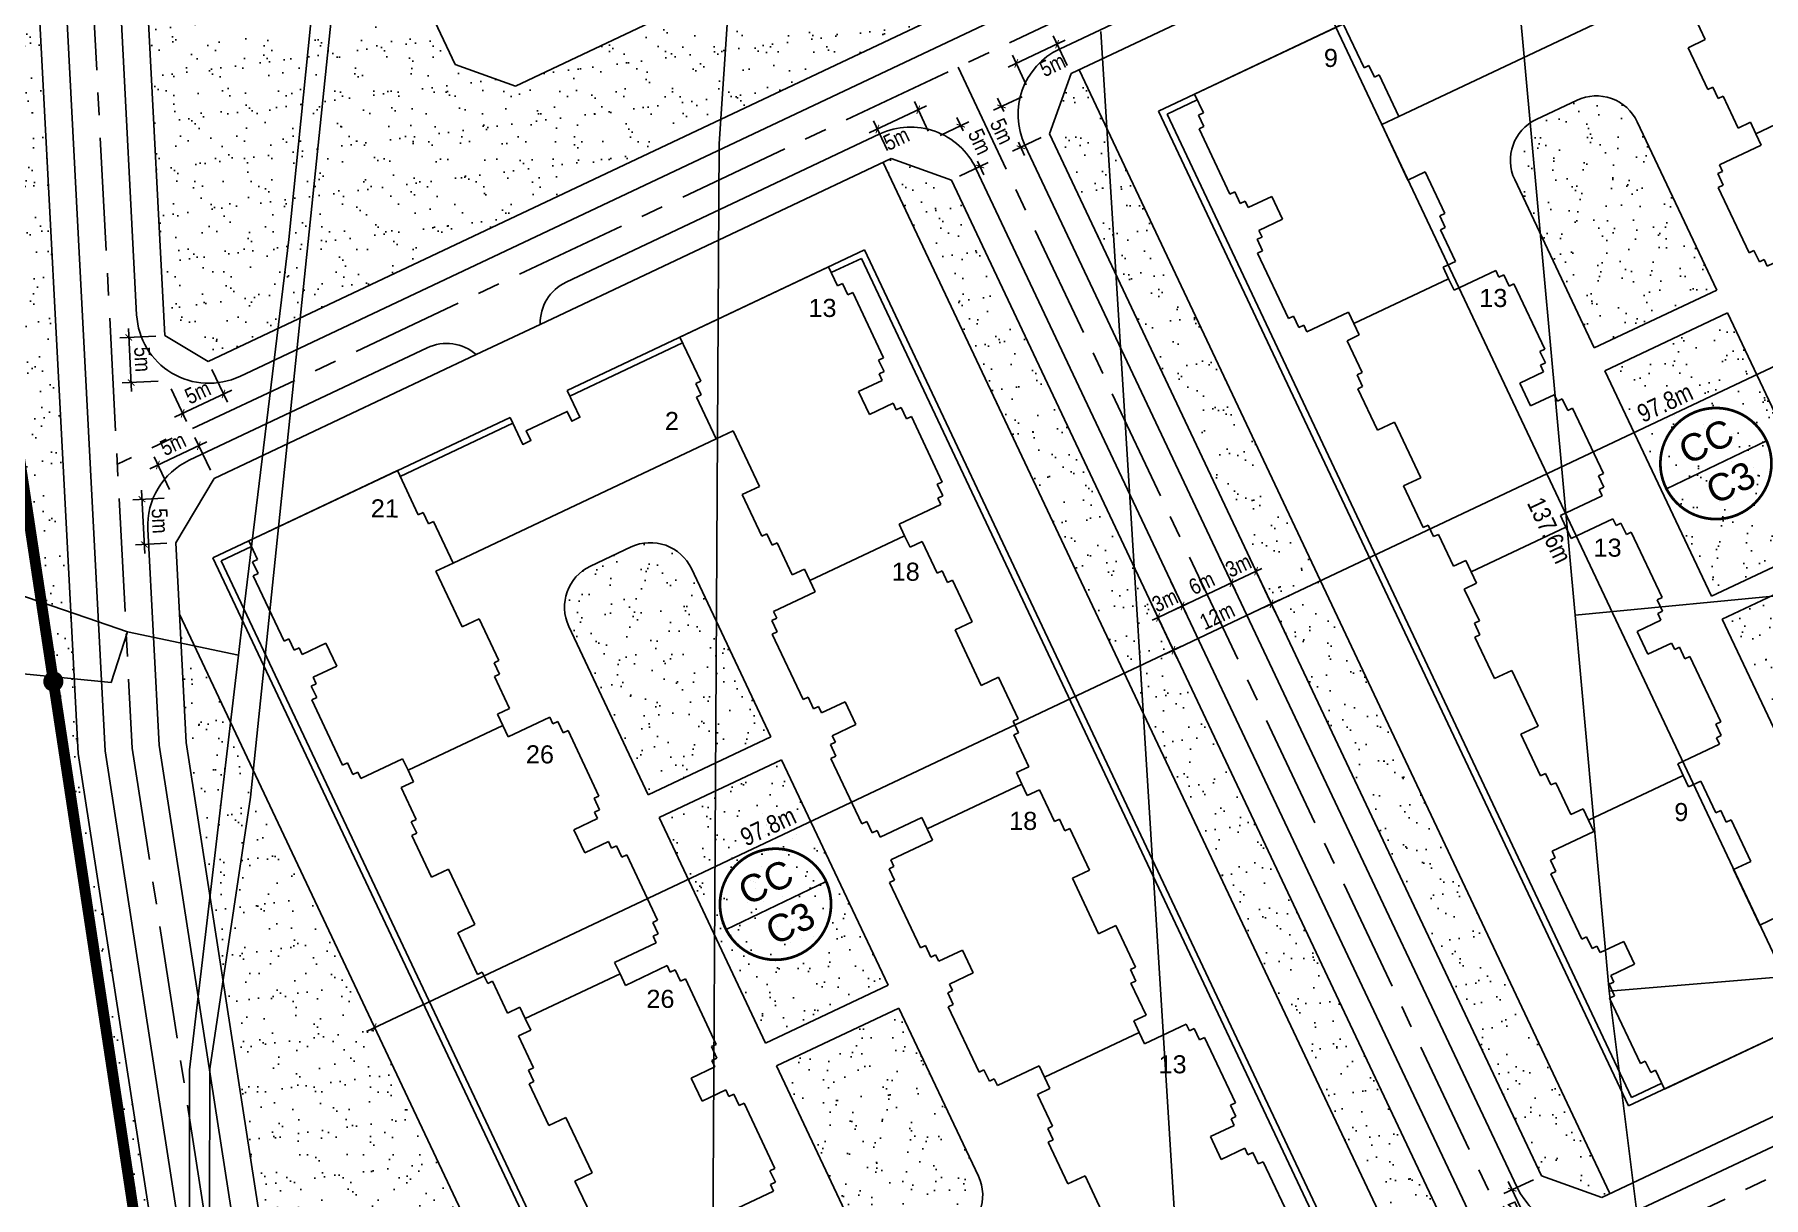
# Model space of a CAD drawing. Extents: x 597165 to 598689, y 1181586 to 1183364.
# Drawn here: x 597350.1 to 597541.5, y 1182173.9 to 1182302.6 of the extents above; entities that cross this region are included whole.
import ezdxf
from ezdxf.enums import TextEntityAlignment as Align

# ---------------------------------------------------------------- set-up
doc = ezdxf.new("R2010")
doc.units = 0
doc.header["$MEASUREMENT"] = 0
for name, pattern in [('CENTER', [2, 1.25, -0.25, 0.25, -0.25]), ('DASHED', [0.75, 0.5, -0.25]), ('LOGIOI', [4, 3, -1])]:
    doc.linetypes.add(name, pattern=pattern)
doc.layers.get('0').update_dxf_attribs({"linetype": 'CONTINUOUS'})
doc.layers.get('DEFPOINTS').update_dxf_attribs({"color": 8, "linetype": 'CONTINUOUS'})
for name, color, linetype in [('DIM-T', 7, 'CONTINUOUS'), ('DTEXT', 7, 'CONTINUOUS'), ('HA-CAY-XANH-KO', 3, 'CONTINUOUS'), ('MOCRANH', 7, 'CONTINUOUS'), ('NEN-HT', 8, 'CONTINUOUS'), ('NET-04', 4, 'CONTINUOUS'), ('NET-LE-CO', 3, 'CONTINUOUS'), ('NET-LENGOAI', 4, 'CONTINUOUS'), ('NET-LETRONG', 5, 'CONTINUOUS'), ('NET-TIM', 2, 'CENTER'), ('RANH_QUY_HOACH', 7, 'LOGIOI'), ('RANHGIAODAT', 150, 'LOGIOI')]:
    doc.layers.add(name, color=color, linetype=linetype)
doc.styles.add('VHEL-B', font='VHELVEB.TTF')
doc.styles.add('VHEL-C-R', font='VHELVCN.TTF')
doc.styles.add('VHEL-R', font='VHELVEN.TTF')
doc.dimstyles.new('TL1000', dxfattribs={"dimscale": 0, "dimtxt": 2, "dimasz": 0.7, "dimexe": 1, "dimexo": 1, "dimgap": 0.5, "dimtad": 1, "dimdec": 1, "dimzin": 12, "dimtxsty": 'VHEL-C-R', "dimblk1": 'ARCHTICK', "dimblk2": 'ARCHTICK', "dimsah": 1, "dimcen": -0.09, "dimdle": 1, "dimclrd": 256, "dimclre": 256, "dimclrt": 256, "dimazin": 3, "dimtfac": 0.005, "dimtdec": 1, "dimtix": 1, "dimtmove": 0, "dimatfit": 3, "dimtolj": 1, "dimtzin": 0})
pattern_1 = [(37.26582263, (0, 0), (-0.11023521, 3.854130278), [0, -3.04, 0, -3.4, 0, -3.25]), (7.26582263, (0, 0), (3.562592942, 5.629778284), [0, -1.64, 0, -2.74, 0, -1.05]), (327.26582263, (-2.46, 0.01), (6.228277961, -0.014137947), [0, -1, 0, -3.6, 0, -4.7]), (317.26582263, (-2.46, 0.01), (6.019377384, 1.73076346), [0, -0.5, 0, -2.36, 0, -2.7])]
pattern_2 = [(332.78251725, (0, 0), (3.43071119, 1.7597422335), [0, -3.04, 0, -3.4, 0, -3.25]), (302.78251725, (0, 0), (6.615321277, -0.789934427), [0, -1.64, 0, -2.74, 0, -1.05]), (262.78251725, (-1.0506, 2.2244), (2.670221719, -5.6268607775), [0, -1, 0, -3.6, 0, -4.7]), (252.78251725, (-1.0506, 2.2244), (4.15493615, -4.686678122), [0, -0.5, 0, -2.36, 0, -2.7])]

# ---------------------------------------------------------------- blocks, each defined once
blk = doc.blocks.new('_ARCHTICK')
at = {"color": 0, "linetype": 'BYBLOCK', "const_width": 0.15}
blk.add_lwpolyline([(-0.5, -0.5), (0.5, 0.5)], dxfattribs=at)
blk = doc.blocks.new('*D209')
at = {"linetype": 'BYBLOCK'}
for p, q in [((597475.88, 1182242.04), (597477.59, 1182238.43)), ((597473.16, 1182240.76), (597474.87, 1182237.15)), ((597474.45, 1182238.05), (597477.16, 1182239.33)), ((597477.16, 1182239.33), (597477.79, 1182239.63)), ((597474.45, 1182238.05), (597473.81, 1182237.75))]:
    blk.add_line(p, q, dxfattribs=at)
at = {"layer": 'DEFPOINTS', "color": 0, "linetype": 'BYBLOCK'}
for p in [(597472.74, 1182241.67), (597475.45, 1182242.95), (597477.16, 1182239.33)]:
    blk.add_point(p, dxfattribs=at)
at = {"linetype": 'BYBLOCK', "xscale": 0.7, "yscale": 0.7, "zscale": 0.7}
for p, rotation in [((597477.16, 1182239.33), 205.2825172502436), ((597474.45, 1182238.05), 25.2825172502436)]:
    blk.add_blockref('_ARCHTICK', p, dxfattribs=dict(at, rotation=rotation))
at = {"linetype": 'BYBLOCK', "insert": (597475.21, 1182239.95), "char_height": 1.75, "attachment_point": 5, "rotation": 25.2825, "style": 'VHEL-C-R'}
blk.add_mtext('\\A1;3m', dxfattribs=at)
blk = doc.blocks.new('*D208')
at = {"linetype": 'BYBLOCK'}
for p, q in [((597481.3, 1182244.61), (597483.01, 1182240.99)), ((597475.88, 1182242.04), (597477.59, 1182238.43)), ((597476.25, 1182238.9), (597483.49, 1182242.32))]:
    blk.add_line(p, q, dxfattribs=at)
at = {"layer": 'DEFPOINTS', "color": 0, "linetype": 'BYBLOCK'}
for p in [(597480.88, 1182245.51), (597475.45, 1182242.95), (597482.58, 1182241.89)]:
    blk.add_point(p, dxfattribs=at)
at = {"linetype": 'BYBLOCK', "xscale": 0.7, "yscale": 0.7, "zscale": 0.7}
for p, rotation in [((597482.58, 1182241.89), 25.28251725024356), ((597477.16, 1182239.33), 205.2825172502436)]:
    blk.add_blockref('_ARCHTICK', p, dxfattribs=dict(at, rotation=rotation))
at = {"linetype": 'BYBLOCK', "insert": (597479.28, 1182241.87), "char_height": 1.75, "attachment_point": 5, "rotation": 25.2825, "style": 'VHEL-C-R'}
blk.add_mtext('\\A1;6m', dxfattribs=at)
blk = doc.blocks.new('*D207')
at = {"linetype": 'BYBLOCK'}
for p, q in [((597484.02, 1182245.89), (597485.72, 1182242.27)), ((597481.3, 1182244.61), (597483.01, 1182240.99)), ((597482.58, 1182241.89), (597485.3, 1182243.18)), ((597485.3, 1182243.18), (597485.93, 1182243.47)), ((597482.58, 1182241.89), (597481.95, 1182241.6))]:
    blk.add_line(p, q, dxfattribs=at)
at = {"layer": 'DEFPOINTS', "color": 0, "linetype": 'BYBLOCK'}
for p in [(597480.88, 1182245.51), (597483.59, 1182246.79), (597485.3, 1182243.18)]:
    blk.add_point(p, dxfattribs=at)
at = {"linetype": 'BYBLOCK', "xscale": 0.7, "yscale": 0.7, "zscale": 0.7}
for p, rotation in [((597485.3, 1182243.18), 205.2825172502436), ((597482.58, 1182241.89), 25.2825172502436)]:
    blk.add_blockref('_ARCHTICK', p, dxfattribs=dict(at, rotation=rotation))
at = {"linetype": 'BYBLOCK', "insert": (597483.34, 1182243.8), "char_height": 1.75, "attachment_point": 5, "rotation": 25.2825, "style": 'VHEL-C-R'}
blk.add_mtext('\\A1;3m', dxfattribs=at)
blk = doc.blocks.new('*D206')
at = {"linetype": 'BYBLOCK'}
for p, q in [((597484.02, 1182245.89), (597487.43, 1182238.65)), ((597473.16, 1182240.76), (597476.58, 1182233.53)), ((597475.25, 1182234.01), (597487.91, 1182239.99))]:
    blk.add_line(p, q, dxfattribs=at)
at = {"layer": 'DEFPOINTS', "color": 0, "linetype": 'BYBLOCK'}
for p in [(597483.59, 1182246.79), (597472.74, 1182241.67), (597487, 1182239.56)]:
    blk.add_point(p, dxfattribs=at)
at = {"linetype": 'BYBLOCK', "xscale": 0.7, "yscale": 0.7, "zscale": 0.7}
for p, rotation in [((597487, 1182239.56), 25.28251725338529), ((597476.15, 1182234.43), 205.2825172533853)]:
    blk.add_blockref('_ARCHTICK', p, dxfattribs=dict(at, rotation=rotation))
at = {"linetype": 'BYBLOCK', "insert": (597480.99, 1182238.24), "char_height": 1.75, "attachment_point": 5, "rotation": 25.2825, "style": 'VHEL-C-R'}
blk.add_mtext('\\A1;12m', dxfattribs=at)
blk = doc.blocks.new('*D126')
at = {"linetype": 'BYBLOCK'}
for p, q in [((597464.38, 1182299.16), (597462.84, 1182302.42)), ((597464.18, 1182301.94), (597457.85, 1182298.95)), ((597459.86, 1182297.02), (597458.32, 1182300.28))]:
    blk.add_line(p, q, dxfattribs=at)
at = {"layer": 'DEFPOINTS', "color": 0, "linetype": 'BYBLOCK'}
for p in [(597458.75, 1182299.38), (597464.81, 1182298.25), (597460.29, 1182296.12)]:
    blk.add_point(p, dxfattribs=at)
at = {"linetype": 'BYBLOCK', "xscale": 0.7, "yscale": 0.7, "zscale": 0.7}
for p, rotation in [((597463.27, 1182301.51), 25.28251725275695), ((597458.75, 1182299.38), 205.2825172527569)]:
    blk.add_blockref('_ARCHTICK', p, dxfattribs=dict(at, rotation=rotation))
at = {"linetype": 'BYBLOCK', "insert": (597462.77, 1182299.21), "char_height": 1.75, "attachment_point": 5, "rotation": 25.2825, "style": 'VHEL-C-R'}
blk.add_mtext('\\A1;5m', dxfattribs=at)
blk = doc.blocks.new('*D125')
at = {"linetype": 'BYBLOCK'}
for p, q in [((597459.39, 1182295.69), (597456.22, 1182294.19)), ((597456.69, 1182295.53), (597457.39, 1182294.05)), ((597461.52, 1182291.17), (597458.35, 1182289.67)), ((597459.68, 1182289.2), (597458.99, 1182290.68))]:
    blk.add_line(p, q, dxfattribs=at)
at = {"layer": 'DEFPOINTS', "color": 0, "linetype": 'BYBLOCK'}
for p in [(597460.29, 1182296.12), (597457.12, 1182294.62), (597462.43, 1182291.6)]:
    blk.add_point(p, dxfattribs=at)
at = {"linetype": 'BYBLOCK', "xscale": 0.7, "yscale": 0.7, "zscale": 0.7}
for p, rotation in [((597457.12, 1182294.62), 115.2825172553029), ((597459.26, 1182290.1), 295.2825172553029)]:
    blk.add_blockref('_ARCHTICK', p, dxfattribs=dict(at, rotation=rotation))
at = {"linetype": 'BYBLOCK', "insert": (597457.15, 1182291.87), "char_height": 1.75, "attachment_point": 5, "rotation": 295.2825, "style": 'VHEL-C-R'}
blk.add_mtext('\\A1;5m', dxfattribs=at)
blk = doc.blocks.new('*D123')
at = {"linetype": 'BYBLOCK'}
for p, q in [((597516, 1182175.82), (597512.74, 1182174.28)), ((597513.22, 1182175.61), (597516.21, 1182169.28)), ((597518.14, 1182171.3), (597514.88, 1182169.76))]:
    blk.add_line(p, q, dxfattribs=at)
at = {"layer": 'DEFPOINTS', "color": 0, "linetype": 'BYBLOCK'}
for p in [(597516.91, 1182176.25), (597519.04, 1182171.72), (597515.78, 1182170.18)]:
    blk.add_point(p, dxfattribs=at)
at = {"linetype": 'BYBLOCK', "xscale": 0.7, "yscale": 0.7, "zscale": 0.7}
for p, rotation in [((597513.65, 1182174.71), 115.2825172553029), ((597515.78, 1182170.18), 295.2825172553029)]:
    blk.add_blockref('_ARCHTICK', p, dxfattribs=dict(at, rotation=rotation))
at = {"linetype": 'BYBLOCK', "insert": (597513.71, 1182171.97), "char_height": 1.75, "attachment_point": 5, "rotation": 295.2825, "style": 'VHEL-C-R'}
blk.add_mtext('\\A1;5m', dxfattribs=at)
blk = doc.blocks.new('*D122')
at = {"linetype": 'BYBLOCK'}
for p, q in [((597449.01, 1182291.9), (597447.47, 1182295.16)), ((597442.47, 1182291.69), (597448.8, 1182294.68)), ((597444.49, 1182289.76), (597442.95, 1182293.02))]:
    blk.add_line(p, q, dxfattribs=at)
at = {"layer": 'DEFPOINTS', "color": 0, "linetype": 'BYBLOCK'}
for p in [(597447.9, 1182294.25), (597449.44, 1182290.99), (597444.92, 1182288.86)]:
    blk.add_point(p, dxfattribs=at)
at = {"linetype": 'BYBLOCK', "xscale": 0.7, "yscale": 0.7, "zscale": 0.7}
for p, rotation in [((597447.9, 1182294.25), 25.28251725630889), ((597443.38, 1182292.12), 205.2825172563089)]:
    blk.add_blockref('_ARCHTICK', p, dxfattribs=dict(at, rotation=rotation))
at = {"linetype": 'BYBLOCK', "insert": (597445.48, 1182291.05), "char_height": 1.75, "attachment_point": 5, "rotation": 25.2825, "style": 'VHEL-C-R'}
blk.add_mtext('\\A1;5m', dxfattribs=at)
blk = doc.blocks.new('*D121')
at = {"linetype": 'BYBLOCK'}
for p, q in [((597450.34, 1182291.42), (597453.51, 1182292.92)), ((597452.18, 1182293.39), (597452.88, 1182291.91)), ((597452.48, 1182286.9), (597455.65, 1182288.4)), ((597455.17, 1182287.06), (597454.47, 1182288.55))]:
    blk.add_line(p, q, dxfattribs=at)
at = {"layer": 'DEFPOINTS', "color": 0, "linetype": 'BYBLOCK'}
for p in [(597449.44, 1182290.99), (597452.61, 1182292.49), (597451.58, 1182286.47)]:
    blk.add_point(p, dxfattribs=at)
at = {"linetype": 'BYBLOCK', "xscale": 0.7, "yscale": 0.7, "zscale": 0.7}
for p, rotation in [((597452.61, 1182292.49), 115.2825172553029), ((597454.74, 1182287.97), 295.2825172553029)]:
    blk.add_blockref('_ARCHTICK', p, dxfattribs=dict(at, rotation=rotation))
at = {"linetype": 'BYBLOCK', "insert": (597454.72, 1182290.72), "char_height": 1.75, "attachment_point": 5, "rotation": 295.2825, "style": 'VHEL-C-R'}
blk.add_mtext('\\A1;5m', dxfattribs=at)
blk = doc.blocks.new('*D116')
at = {"linetype": 'BYBLOCK'}
for p, q in [((597369.16, 1182257.5), (597362.83, 1182254.51)), ((597369.54, 1182254.36), (597367.83, 1182257.98)), ((597365.02, 1182252.22), (597363.31, 1182255.84))]:
    blk.add_line(p, q, dxfattribs=at)
at = {"layer": 'DEFPOINTS', "color": 0, "linetype": 'BYBLOCK'}
for p in [(597363.73, 1182254.94), (597369.96, 1182253.45), (597365.44, 1182251.32)]:
    blk.add_point(p, dxfattribs=at)
at = {"linetype": 'BYBLOCK', "xscale": 0.7, "yscale": 0.7, "zscale": 0.7}
for p, rotation in [((597368.26, 1182257.07), 25.28251725389643), ((597363.73, 1182254.94), 205.2825172538964)]:
    blk.add_blockref('_ARCHTICK', p, dxfattribs=dict(at, rotation=rotation))
at = {"linetype": 'BYBLOCK', "insert": (597365.4, 1182257.26), "char_height": 1.75, "attachment_point": 5, "rotation": 25.2825, "style": 'VHEL-C-R'}
blk.add_mtext('\\A1;5m', dxfattribs=at)
blk = doc.blocks.new('*D115')
at = {"linetype": 'BYBLOCK'}
for p, q in [((597364.44, 1182251.27), (597360.97, 1182251.09)), ((597362.29, 1182245.15), (597361.92, 1182252.14)), ((597364.71, 1182246.27), (597361.24, 1182246.09))]:
    blk.add_line(p, q, dxfattribs=at)
at = {"layer": 'DEFPOINTS', "color": 0, "linetype": 'BYBLOCK'}
for p in [(597361.97, 1182251.14), (597365.44, 1182251.32), (597365.7, 1182246.33)]:
    blk.add_point(p, dxfattribs=at)
at = {"linetype": 'BYBLOCK', "xscale": 0.7, "yscale": 0.7, "zscale": 0.7}
for p, rotation in [((597361.97, 1182251.14), 92.99541715057315), ((597362.23, 1182246.14), 272.9954171505731)]:
    blk.add_blockref('_ARCHTICK', p, dxfattribs=dict(at, rotation=rotation))
at = {"linetype": 'BYBLOCK', "insert": (597363.96, 1182248.74), "char_height": 1.75, "attachment_point": 5, "rotation": 272.9954, "style": 'VHEL-C-R'}
blk.add_mtext('\\A1;5m', dxfattribs=at)
blk = doc.blocks.new('*D44')
at = {"linetype": 'BYBLOCK'}
for p, q in [((597369.71, 1182265.5), (597371.42, 1182261.88)), ((597365.19, 1182263.37), (597366.9, 1182259.75)), ((597371.9, 1182263.22), (597365.57, 1182260.23))]:
    blk.add_line(p, q, dxfattribs=at)
at = {"layer": 'DEFPOINTS', "color": 0, "linetype": 'BYBLOCK'}
for p in [(597369.29, 1182266.41), (597364.76, 1182264.27), (597366.47, 1182260.65)]:
    blk.add_point(p, dxfattribs=at)
at = {"linetype": 'BYBLOCK', "xscale": 0.7, "yscale": 0.7, "zscale": 0.7}
for p, rotation in [((597370.99, 1182262.79), 25.28251969398041), ((597366.47, 1182260.65), 205.2825196939804)]:
    blk.add_blockref('_ARCHTICK', p, dxfattribs=dict(at, rotation=rotation))
at = {"linetype": 'BYBLOCK', "insert": (597368.14, 1182262.98), "char_height": 1.75, "attachment_point": 5, "rotation": 25.2825, "style": 'VHEL-C-R'}
blk.add_mtext('\\A1;5m', dxfattribs=at)
blk = doc.blocks.new('*D43')
at = {"linetype": 'BYBLOCK'}
for p, q in [((597360.82, 1182263.06), (597360.46, 1182270.05)), ((597363.5, 1182269.21), (597359.51, 1182269)), ((597363.77, 1182264.22), (597359.77, 1182264.01))]:
    blk.add_line(p, q, dxfattribs=at)
at = {"layer": 'DEFPOINTS', "color": 0, "linetype": 'BYBLOCK'}
for p in [(597360.51, 1182269.05), (597364.5, 1182269.26), (597364.76, 1182264.27)]:
    blk.add_point(p, dxfattribs=at)
at = {"linetype": 'BYBLOCK', "xscale": 0.7, "yscale": 0.7, "zscale": 0.7}
for p, rotation in [((597360.51, 1182269.05), 92.99541715190536), ((597360.77, 1182264.06), 272.9954171519054)]:
    blk.add_blockref('_ARCHTICK', p, dxfattribs=dict(at, rotation=rotation))
at = {"linetype": 'BYBLOCK', "insert": (597362.03, 1182266.63), "char_height": 1.75, "attachment_point": 5, "rotation": 272.9954, "style": 'VHEL-C-R'}
blk.add_mtext('\\A1;5m', dxfattribs=at)
blk = doc.blocks.new('A$C4397129B')
at = {"layer": 'NET-04', "linetype": 'CONTINUOUS'}
for p, q in [((0, 19.4), (0, 1.2)), ((2.3, 19.4), (0, 19.4)), ((2.3, 20), (2.3, 19.4)), ((3.7, 20), (2.3, 20)), ((3.7, 20.6), (3.7, 20)), ((11.7, 20.6), (3.7, 20.6)), ((11.7, 20), (11.7, 20.6)), ((13.1, 20), (11.7, 20)), ((13.1, 19.4), (13.1, 20)), ((13.9, 19.4), (13.1, 19.4)), ((13.9, 16.5), (13.9, 19.4)), ((16.7, 19.4), (16.7, 16.5)), ((17.5, 19.4), (16.7, 19.4)), ((17.5, 20), (17.5, 19.4)), ((18.9, 20), (17.5, 20)), ((18.9, 20.6), (18.9, 20)), ((26.9, 20.6), (18.9, 20.6)), ((26.9, 20), (26.9, 20.6)), ((28.3, 20), (26.9, 20)), ((28.3, 19.4), (28.3, 20)), ((29.1, 19.4), (28.3, 19.4)), ((29.1, 14.3), (29.1, 19.4)), ((16.7, 16.5), (13.9, 16.5)), ((30.5, 14.3), (29.1, 14.3)), ((30.5, 2.7), (30.5, 14.3)), ((11.9, 2.1), (18.7, 2.1)), ((11.9, 0), (11.9, 2.1)), ((18.7, 2.1), (18.7, 0)), ((29.1, 2.7), (30.5, 2.7)), ((29.1, 1.2), (29.1, 2.7)), ((0, 1.2), (5.4, 1.2)), ((5.4, 1.2), (5.4, 0.6)), ((5.4, 0.6), (6.8, 0.6)), ((6.8, 0.6), (6.8, 0)), ((6.8, 0), (11.9, 0)), ((18.7, 0), (23.8, 0)), ((23.8, 0.6), (25.2, 0.6)), ((23.8, 0), (23.8, 0.6)), ((25.2, 1.2), (29.1, 1.2)), ((25.2, 0.6), (25.2, 1.2))]:
    blk.add_line(p, q, dxfattribs=at)
blk = doc.blocks.new('A$C48067FD1')
at = {"layer": 'NET-04', "linetype": 'CONTINUOUS'}
for p, q in [((1.4, 19.4), (2.2, 19.4)), ((1.4, 14.3), (1.4, 19.4)), ((2.2, 20), (3.6, 20)), ((2.2, 19.4), (2.2, 20)), ((3.6, 20.6), (11.6, 20.6)), ((3.6, 20), (3.6, 20.6)), ((11.6, 20.6), (11.6, 20)), ((11.6, 20), (13, 20)), ((13, 20), (13, 19.4)), ((13, 19.4), (13.8, 19.4)), ((13.8, 19.4), (13.8, 16.5)), ((16.6, 19.4), (17.4, 19.4)), ((16.6, 16.5), (16.6, 19.4)), ((17.4, 20), (18.8, 20)), ((17.4, 19.4), (17.4, 20)), ((18.8, 20.6), (26.8, 20.6)), ((18.8, 20), (18.8, 20.6)), ((26.8, 20.6), (26.8, 20)), ((26.8, 20), (28.2, 20)), ((28.2, 20), (28.2, 19.4)), ((28.2, 19.4), (29, 19.4)), ((29, 14.3), (29, 19.4)), ((13.8, 16.5), (16.6, 16.5)), ((0, 14.3), (1.4, 14.3)), ((0, 2.7), (0, 14.3)), ((30.4, 14.3), (29, 14.3)), ((30.4, 2.7), (30.4, 14.3)), ((1.4, 2.7), (0, 2.7)), ((1.4, 1.2), (1.4, 2.7)), ((11.8, 2.1), (11.8, 0)), ((18.6, 2.1), (11.8, 2.1)), ((18.6, 0), (18.6, 2.1)), ((29, 1.2), (29, 2.7)), ((29, 2.7), (30.4, 2.7)), ((5.3, 1.2), (1.4, 1.2)), ((5.3, 0.6), (5.3, 1.2)), ((6.7, 0.6), (5.3, 0.6)), ((6.7, 0), (6.7, 0.6)), ((23.7, 0.6), (23.7, 0)), ((25.1, 0.6), (23.7, 0.6)), ((25.1, 1.2), (25.1, 0.6)), ((29, 1.2), (25.1, 1.2)), ((11.8, 0), (6.7, 0)), ((23.7, 0), (18.6, 0))]:
    blk.add_line(p, q, dxfattribs=at)
blk = doc.blocks.new('*D19')
at = {"linetype": 'BYBLOCK'}
blk.add_line((597386.82, 1182192.24), (597477.06, 1182234.86), dxfattribs=at)
at = {"layer": 'DEFPOINTS', "color": 0, "linetype": 'BYBLOCK'}
for p in [(597476.15, 1182234.43), (597476.15, 1182234.43), (597387.72, 1182192.67)]:
    blk.add_point(p, dxfattribs=at)
at = {"linetype": 'BYBLOCK', "xscale": 0.7, "yscale": 0.7, "zscale": 0.7}
for p, rotation in [((597476.15, 1182234.43), 25.28251725419322), ((597387.72, 1182192.67), 205.2825172541933)]:
    blk.add_blockref('_ARCHTICK', p, dxfattribs=dict(at, rotation=rotation))
at = {"linetype": 'BYBLOCK', "insert": (597431.29, 1182214.93), "char_height": 2, "attachment_point": 5, "rotation": 25.2825, "style": 'VHEL-C-R'}
blk.add_mtext('\\A1;97.8m', dxfattribs=at)
blk = doc.blocks.new('*D18')
at = {"linetype": 'BYBLOCK'}
blk.add_line((597486.1, 1182239.13), (597576.34, 1182281.75), dxfattribs=at)
at = {"layer": 'DEFPOINTS', "color": 0, "linetype": 'BYBLOCK'}
for p in [(597575.44, 1182281.33), (597575.44, 1182281.33), (597487, 1182239.56)]:
    blk.add_point(p, dxfattribs=at)
at = {"linetype": 'BYBLOCK', "xscale": 0.7, "yscale": 0.7, "zscale": 0.7}
for p, rotation in [((597575.44, 1182281.33), 25.28251725419322), ((597487, 1182239.56), 205.2825172541933)]:
    blk.add_blockref('_ARCHTICK', p, dxfattribs=dict(at, rotation=rotation))
at = {"linetype": 'BYBLOCK', "insert": (597530.57, 1182261.82), "char_height": 2, "attachment_point": 5, "rotation": 25.2825, "style": 'VHEL-C-R'}
blk.add_mtext('\\A1;97.8m', dxfattribs=at)
blk = doc.blocks.new('*D15')
at = {"linetype": 'BYBLOCK'}
for p, q in [((597493.48, 1182311.8), (597489.87, 1182310.09)), ((597490.34, 1182311.42), (597549.95, 1182185.22)), ((597552.24, 1182187.4), (597548.62, 1182185.69))]:
    blk.add_line(p, q, dxfattribs=at)
at = {"layer": 'DEFPOINTS', "color": 0, "linetype": 'BYBLOCK'}
for p in [(597494.39, 1182312.22), (597553.14, 1182187.83), (597549.53, 1182186.12)]:
    blk.add_point(p, dxfattribs=at)
at = {"linetype": 'BYBLOCK', "xscale": 0.7, "yscale": 0.7, "zscale": 0.7}
for p, rotation in [((597490.77, 1182310.52), 115.2825172548852), ((597549.53, 1182186.12), 295.2825172548852)]:
    blk.add_blockref('_ARCHTICK', p, dxfattribs=dict(at, rotation=rotation))
at = {"linetype": 'BYBLOCK', "insert": (597517.77, 1182247.7), "char_height": 2, "attachment_point": 5, "rotation": 295.2825, "style": 'VHEL-C-R'}
blk.add_mtext('\\A1;137.6m', dxfattribs=at)

msp = doc.modelspace()

# ---------------------------------------------------------------- hatches: boundary and pattern name
at = {"layer": 'HA-CAY-XANH-KO'}
h = msp.add_hatch(dxfattribs=at)
h.set_pattern_fill('AR-SAND', color=256, scale=2, angle=359.765823, style=0)
h.set_pattern_definition(pattern_1)
h.paths.add_polyline_path([(597348.3908, 1182347.5445), (597346.3114, 1182347.7952), (597347.401, 1182326.6664, -0.42938603), (597348.3797, 1182325.7368, -0.4181126), (597347.4365, 1182324.8061), (597346.6832, 1182268.1404, -0.41032539), (597347.6016, 1182267.2097, -0.37086017), (597346.8101, 1182266.2894), (597349.0123, 1182251.7436), (597353.4269, 1182251.3028)])
h = msp.add_hatch(dxfattribs=at)
h.set_pattern_fill('AR-SAND', color=256, scale=2, angle=359.765823, style=0)
h.set_pattern_definition(pattern_1)
h.paths.add_polyline_path([(597469.1564, 1182313.577, 0.0333042), (597469.0221, 1182314.0921, 0.01469019), (597468.9412, 1182314.3127, 0.0151902), (597468.8442, 1182314.5355), (597463.7089, 1182325.4078), (597403.3075, 1182296.8787), (597396.651, 1182299.2643), (597380.6782, 1182333.0819), (597361.7361, 1182324.1351, 0.00563345), (597361.6348, 1182324.0858), (597364.5035, 1182269.2634), (597369.2858, 1182266.4057)])
h = msp.add_hatch(dxfattribs=at)
h.set_pattern_fill('AR-SAND', color=256, scale=2, angle=359.765823, style=0)
h.set_pattern_definition(pattern_1)
h.paths.add_polyline_path([(597502.7688, 1182164.0372), (597503.673, 1182164.4643), (597506.0587, 1182171.1208), (597451.5754, 1182286.4722), (597444.9189, 1182288.8578), (597444.0147, 1182288.4307)])
h.paths.add_polyline_path([(597523.5657, 1182173.8601), (597524.4699, 1182174.2872), (597465.7158, 1182298.6807), (597464.8116, 1182298.2536), (597462.4259, 1182291.5972), (597516.9092, 1182176.2458)])
h = msp.add_hatch(dxfattribs=at)
h.set_pattern_fill('AR-SAND', color=256, scale=2, angle=359.765823, style=0)
h.set_pattern_definition(pattern_1)
h.paths.add_polyline_path([(597353.7196, 1182245.7096), (597353.4269, 1182251.3028), (597349.0123, 1182251.7436), (597366.1604, 1182138.4739), (597369.3556, 1182138.9388), (597366.4552, 1182148.401), (597354.9088, 1182222.9827)])
h = msp.add_hatch(dxfattribs=at)
h.set_pattern_fill('AR-SAND', color=256, scale=2, angle=359.765823, style=0)
h.set_pattern_definition(pattern_1)
h.paths.add_polyline_path([(597378.048, 1182151.9545), (597380.9484, 1182142.4923), (597392.7128, 1182117.5848), (597399.3693, 1182115.1991), (597419.762, 1182124.8311), (597366.1182, 1182238.4051), (597366.8607, 1182224.2173)])
at = {"layer": 'NET-LE-CO'}
h = msp.add_hatch(dxfattribs=at)
h.set_pattern_fill('AR-SAND', color=256, scale=2, angle=295.282517, style=0)
h.set_pattern_definition(pattern_2)
h.paths.add_polyline_path([(597536.2883, 1182274.3), (597527.4904, 1182292.9268, 0.41421356), (597520.8339, 1182295.3125), (597516.3128, 1182293.1771, 0.41421356), (597513.9272, 1182286.5206), (597522.7251, 1182267.8938)])
h.paths.add_polyline_path([(597549.2715, 1182246.812), (597537.4841, 1182271.7682), (597523.9209, 1182265.362), (597535.7084, 1182240.4057)])
h.paths.add_polyline_path([(597552.3585, 1182216.8615), (597556.8796, 1182218.9969, 0.41421356), (597559.2653, 1182225.6534), (597550.4674, 1182244.2802), (597536.9042, 1182237.8739), (597545.7021, 1182219.2471, 0.41421356)])
h = msp.add_hatch(dxfattribs=at)
h.set_pattern_fill('AR-SAND', color=256, scale=2, angle=295.282517, style=0)
h.set_pattern_definition(pattern_2)
edge = h.paths.add_edge_path()
edge.add_line((597418.0172, 1182218.4378), (597409.2193, 1182237.0645))
edge.add_ellipse((597413.7404, 1182239.2), major_axis=(3.5355, 3.5355), ratio=1, start_angle=70.282517, end_angle=160.282517, ccw=False)
edge.add_line((597411.605, 1182243.721), (597416.126, 1182245.8564))
edge.add_ellipse((597418.2614, 1182241.3354), major_axis=(-3.5355, 3.5355), ratio=1, start_angle=250.282517, end_angle=340.282517, ccw=False)
edge.add_line((597422.7825, 1182243.4708), (597431.5804, 1182224.844))
edge.add_line((597431.5804, 1182224.844), (597418.0172, 1182218.4378))
h.paths.add_polyline_path([(597431.0005, 1182190.9497), (597419.213, 1182215.906), (597432.7762, 1182222.3122), (597444.5637, 1182197.3559)])
edge = h.paths.add_edge_path()
edge.add_line((597452.1717, 1182169.5409), (597447.6507, 1182167.4055))
edge.add_ellipse((597445.5153, 1182171.9265), major_axis=(3.5355, 3.5355), ratio=1, start_angle=160.282517, end_angle=250.282517, ccw=False)
edge.add_line((597440.9942, 1182169.7911), (597432.1963, 1182188.4179))
edge.add_line((597432.1963, 1182188.4179), (597445.7595, 1182194.8241))
edge.add_line((597445.7595, 1182194.8241), (597454.5574, 1182176.1973))
edge.add_ellipse((597450.0363, 1182174.0619), major_axis=(3.5355, 3.5355), ratio=1, start_angle=250.282517, end_angle=340.282517, ccw=False)

# ---------------------------------------------------------------- linework, layer by layer
at = {"layer": 'DTEXT'}
for p, q in [((597530.7282, 1182252.2889), (597541.8097, 1182257.6177)), ((597426.6258, 1182203.5038), (597437.7072, 1182208.8326))]:
    msp.add_line(p, q, dxfattribs=at)
at = {"layer": 'DTEXT', "const_width": 0.3}
for points in [[(597530.0515, 1182255.1188, 1), (597542.3514, 1182255.0685, 1)], [(597425.949, 1182206.3337, 1), (597438.2489, 1182206.2834, 1)]]:
    msp.add_lwpolyline(points, format="xyb", close=True, dxfattribs=at)
at = {"layer": 'MOCRANH'}
msp.add_lwpolyline([(597340.2111, 1182461.6352), (597341.3721, 1182437.3595), (597345.3594, 1182366.2568), (597347.4489, 1182325.7368), (597346.6708, 1182267.2097), (597396.7196, 1181936.6184), (597442.3642, 1181957.8696), (597465.633, 1181971.3486), (597501.0995, 1181986.0417), (597656.5869, 1182038.5657), (597738.2962, 1182063.5406), (597807.4868, 1182085.32), (597867.7896, 1182104.3029), (597882.6286, 1182108.9741), (597915.464, 1182119.3104), (597990.1043, 1182142.8066), (598023.5178, 1182153.3249), (598090.3046, 1182174.3489), (598179.3376, 1182202.3758), (598297.3967, 1182239.54), (598213.8261, 1182511.342)], dxfattribs=at)
msp.add_lwpolyline([(597340.2111, 1182461.6352), (597341.3721, 1182437.3595), (597345.3594, 1182366.2568), (597347.4489, 1182325.7368), (597346.6708, 1182267.2097), (597396.7196, 1181936.6184), (597442.3642, 1181957.8696), (597465.633, 1181971.3486), (597501.0995, 1181986.0417), (597656.5869, 1182038.5657), (597738.2962, 1182063.5406), (597807.4868, 1182085.32), (597867.7896, 1182104.3029), (597882.6286, 1182108.9741), (597915.464, 1182119.3104), (597990.1043, 1182142.8066), (598023.5178, 1182153.3249), (598090.3046, 1182174.3489), (598179.3376, 1182202.3758), (598297.3967, 1182239.54), (598213.8261, 1182511.342)], dxfattribs=at)
for points, const_width in [([(597351.599, 1182230.9682, 1), (597352.716, 1182230.9682, 1)], 1.1169), ([(597351.8782, 1182230.9682, 1), (597352.4367, 1182230.9682, 1)], 0.5585)]:
    msp.add_lwpolyline(points, format="xyb", close=True, dxfattribs=dict(at, const_width=const_width))
at = {"layer": 'NEN-HT', "linetype": 'CONTINUOUS'}
for p, q in [((597520.62, 1182238.32), (597514.4, 1182306.6)), ((597468.12, 1182302.92), (597479.94, 1182112.72)), ((597524.4, 1182196.68), (597520.62, 1182238.32)), ((597360.35, 1182236.48), (597372.65, 1182233.88)), ((597596.1, 1182202.71), (597524.4, 1182196.68))]:
    msp.add_line(p, q, dxfattribs=at)
for points in [[(597384.83, 1182322.73), (597373.98, 1182218.16), (597369.49, 1182188.1), (597369.45, 1182172.3), (597368.51, 1182164.96), (597369.83, 1182153.01), (597368.1, 1182141.99), (597367.31, 1182119.86), (597362.64, 1182108.33), (597364.19, 1182101.79), (597363.3, 1182095.7), (597362.7, 1182094.88)], [(597372.65, 1182233.88), (597373.15, 1182238.01), (597378.22, 1182279.91), (597382.26, 1182319.59), (597381.85, 1182322.99)], [(597424.79, 1182104.44), (597425.88, 1182290.49), (597426.88, 1182305.94)], [(597590.7, 1182244.74), (597554.44, 1182241.57), (597520.62, 1182238.32)], [(597360.35, 1182236.48), (597355.88, 1182238.01), (597345.18, 1182241.67), (597343.14, 1182232.36)], [(597343.14, 1182232.36), (597353.71, 1182231.33), (597358.54, 1182230.86), (597360.35, 1182236.48)], [(597372.65, 1182233.88), (597367.23, 1182187.97), (597367.23, 1182153.13), (597360.88, 1182121.26)], [(597541.04, 1182047.78), (597537.78, 1182059.32), (597536.1, 1182083.44), (597535.52, 1182113.53), (597533, 1182127.92), (597524.4, 1182196.68)]]:
    msp.add_lwpolyline(points, dxfattribs=at)
at = {"layer": 'NET-04', "color": 2}
for p, q in [((597507.4222, 1182309.6588), (597474.5088, 1182294.113)), ((597501.1114, 1182293.5174), (597530.227, 1182307.2694)), ((597474.5088, 1182294.113), (597526.5274, 1182183.9798)), ((597409.0438, 1182263.1923), (597441.9572, 1182278.7381)), ((597441.9572, 1182278.7381), (597493.9757, 1182168.6049)), ((597369.801, 1182244.6569), (597402.7143, 1182260.2027)), ((597425.5192, 1182257.8134), (597396.4035, 1182244.0614)), ((597369.801, 1182244.6569), (597421.8195, 1182134.5238)), ((597526.5274, 1182183.9798), (597559.4408, 1182199.5256))]:
    msp.add_line(p, q, dxfattribs=at)
at = {"layer": 'NET-04'}
for p, q in [((597478.7863, 1182295.3592), (597475.4407, 1182293.779)), ((597475.4407, 1182293.779), (597526.8614, 1182184.9118)), ((597438.2776, 1182276.226), (597441.6232, 1182277.8062)), ((597441.6232, 1182277.8062), (597493.0438, 1182168.9389)), ((597409.3428, 1182262.5593), (597421.8209, 1182268.4531)), ((597390.5351, 1182253.676), (597403.0133, 1182259.5698)), ((597370.7329, 1182244.3229), (597374.0785, 1182245.9032)), ((597370.7329, 1182244.3229), (597422.1535, 1182135.4557)), ((597526.8614, 1182184.9118), (597530.207, 1182186.492))]:
    msp.add_line(p, q, dxfattribs=at)
at = {"layer": 'NET-04', "color": 2}
msp.add_lwpolyline([(597409.0438, 1182263.1922), (597410.4532, 1182260.2083), (597409.549, 1182259.7812), (597409.0365, 1182260.8663), (597404.5154, 1182258.7309), (597405.0279, 1182257.6458), (597404.1237, 1182257.2187), (597402.7144, 1182260.2026)], dxfattribs=at)
at = {"layer": 'NET-LE-CO'}
for p, q in [((597380.6782, 1182333.0819), (597396.651, 1182299.2643)), ((597463.7089, 1182325.4078), (597403.3075, 1182296.8787)), ((597396.651, 1182299.2643), (597403.3075, 1182296.8787)), ((597465.7158, 1182298.6807), (597524.4699, 1182174.2872)), ((597520.8339, 1182295.3125), (597516.3128, 1182293.1771)), ((597536.2883, 1182274.3), (597527.4904, 1182292.9268)), ((597502.7688, 1182164.0372), (597444.0147, 1182288.4307)), ((597513.9272, 1182286.5206), (597522.7251, 1182267.8938)), ((597536.2883, 1182274.3), (597522.7251, 1182267.8938)), ((597537.4841, 1182271.7682), (597523.9209, 1182265.362)), ((597549.2715, 1182246.812), (597537.4841, 1182271.7682)), ((597523.9209, 1182265.362), (597535.7084, 1182240.4057)), ((597411.605, 1182243.721), (597416.126, 1182245.8564)), ((597549.2715, 1182246.812), (597535.7084, 1182240.4057)), ((597422.7825, 1182243.4708), (597431.5804, 1182224.844)), ((597550.4674, 1182244.2802), (597536.9042, 1182237.8739)), ((597419.762, 1182124.8311), (597366.1182, 1182238.4051)), ((597536.9042, 1182237.8739), (597545.7021, 1182219.2471)), ((597418.0172, 1182218.4378), (597409.2193, 1182237.0645)), ((597418.0172, 1182218.4378), (597431.5804, 1182224.844)), ((597419.213, 1182215.906), (597432.7762, 1182222.3122)), ((597432.7762, 1182222.3122), (597444.5637, 1182197.3559)), ((597431.0005, 1182190.9497), (597419.213, 1182215.906)), ((597431.0005, 1182190.9497), (597444.5637, 1182197.3559)), ((597432.1963, 1182188.4179), (597445.7595, 1182194.8241)), ((597445.7595, 1182194.8241), (597454.5574, 1182176.1973)), ((597440.9942, 1182169.7911), (597432.1963, 1182188.4179))]:
    msp.add_line(p, q, dxfattribs=at)
for centre, start, end in [((597522.9693, 1182290.7914), 25.282517, 115.282517), ((597518.4482, 1182288.656), 115.282517, 205.282517), ((597418.2614, 1182241.3354), 25.282517, 115.282517), ((597413.7404, 1182239.2), 115.282517, 205.282517), ((597450.0363, 1182174.0619), 295.282517, 25.282517)]:
    msp.add_arc(centre, 5, start, end, dxfattribs=at)
at = {"layer": 'NET-LENGOAI', "ltscale": 20}
for p, q in [((597350.1733, 1182370.8901), (597357.8968, 1182223.2913)), ((597358.8783, 1182319.3528), (597361.3794, 1182271.5563)), ((597498.2521, 1182317.3662), (597463.5303, 1182300.9663)), ((597466.9356, 1182309.2103), (597372.7851, 1182264.7407)), ((597443.6376, 1182291.5705), (597408.9159, 1182275.1705)), ((597459.7133, 1182290.3159), (597514.1966, 1182174.9645)), ((597454.288, 1182287.7534), (597508.7713, 1182172.402)), ((597393.5443, 1182267.9101), (597367.1943, 1182255.4644)), ((597362.6219, 1182247.8126), (597363.8727, 1182223.9087)), ((597363.8727, 1182223.9087), (597375.1498, 1182151.0661)), ((597357.8968, 1182223.2913), (597369.3534, 1182149.2894)), ((597559.5687, 1182187.5474), (597524.8469, 1182171.1475))]:
    msp.add_line(p, q, dxfattribs=at)
at = {"layer": 'NET-LENGOAI', "color": 1}
msp.add_line((597398.9694, 1182267.1548), (597406.0535, 1182270.5007), dxfattribs=at)
at = {"layer": 'NET-LENGOAI', "ltscale": 20}
for centre, radius, start, end in [((597466.947, 1182293.7326), 8, 115.282517, 205.282517), ((597447.0543, 1182284.3368), 8, 25.282517, 115.282517), ((597411.0513, 1182270.6495), 5, 115.282517, 181.704339), ((597369.3685, 1182271.9744), 8, 182.995417, 295.28252), ((597395.6797, 1182263.3891), 5, 48.860696, 115.282517), ((597370.6109, 1182248.2307), 8, 115.282517, 182.995417), ((597521.4303, 1182178.3812), 8, 205.282517, 295.282517)]:
    msp.add_arc(centre, radius, start, end, dxfattribs=at)
at = {"layer": 'NET-LETRONG'}
for p, q in [((597347.1774, 1182370.7333), (597353.7196, 1182245.7096)), ((597361.6348, 1182324.0858), (597364.5035, 1182269.2634)), ((597503.6767, 1182316.6106), (597464.8116, 1182298.2536)), ((597469.1564, 1182313.577), (597369.2858, 1182266.4057)), ((597462.4259, 1182291.5972), (597464.8116, 1182298.2536)), ((597462.4259, 1182291.5972), (597516.9092, 1182176.2458)), ((597444.9189, 1182288.8578), (597406.0535, 1182270.5007)), ((597444.9189, 1182288.8578), (597451.5754, 1182286.4722)), ((597451.5754, 1182286.4722), (597506.0587, 1182171.1208)), ((597364.5035, 1182269.2634), (597369.2858, 1182266.4057)), ((597398.9694, 1182267.1548), (597369.9635, 1182253.4546)), ((597365.7038, 1182246.326), (597369.9635, 1182253.4546)), ((597353.7196, 1182245.7096), (597354.9088, 1182222.9827)), ((597365.7038, 1182246.326), (597366.8607, 1182224.2173)), ((597366.8607, 1182224.2173), (597378.048, 1182151.9545)), ((597354.9088, 1182222.9827), (597366.4552, 1182148.401)), ((597562.4311, 1182192.2172), (597523.5657, 1182173.8601)), ((597516.9092, 1182176.2458), (597523.5657, 1182173.8601))]:
    msp.add_line(p, q, dxfattribs=at)
at = {"layer": 'NET-TIM', "ltscale": 10}
for p, q in [((598097.8379, 1182438.4674), (597391.9847, 1182105.0756)), ((597353.1692, 1182371.0469), (597360.8848, 1182223.6)), ((597559.7225, 1182349.718), (597359.2414, 1182255.0258)), ((597452.3027, 1182298.981), (597516.1818, 1182163.7369)), ((597360.8848, 1182223.6), (597372.2516, 1182150.1778))]:
    msp.add_line(p, q, dxfattribs=at)
at = {"layer": 'RANH_QUY_HOACH', "color": 1, "linetype": 'DASHED', "ltscale": 20, "const_width": 1.2, "flags": 128}
msp.add_lwpolyline([(598213.8261, 1182511.342), (598335.1729, 1182835.3919), (598344.6661, 1182860.743), (597547.8605, 1183222.9796), (597536.9709, 1183198.2708), (597494.1637, 1183101.1393), (597439.7212, 1182974.4588), (597407.6696, 1182885.2338), (597394.7271, 1182848.3776), (597374.3757, 1182758.7003), (597340.8217, 1182551.4599), (597340.2111, 1182461.6352), (597341.3721, 1182437.3595), (597345.3594, 1182366.2568), (597347.4489, 1182325.7368), (597346.6708, 1182267.2097), (597396.7196, 1181936.6184), (597442.3642, 1181957.8696), (597465.633, 1181971.3486), (597501.0995, 1181986.0417), (597656.5869, 1182038.5657), (597738.2962, 1182063.5406), (597807.4868, 1182085.32), (597867.7896, 1182104.3029), (597882.6286, 1182108.9741), (597915.464, 1182119.3104), (597990.1043, 1182142.8066), (598023.5178, 1182153.3249), (598090.3046, 1182174.3489), (598179.3376, 1182202.3758), (598297.3967, 1182239.54)], close=True, dxfattribs=at)
at = {"layer": 'RANH_QUY_HOACH', "color": 1, "linetype": 'CONTINUOUS', "ltscale": 20, "flags": 128}
msp.add_lwpolyline([(597340.2111, 1182461.6352), (597341.3721, 1182437.3595), (597345.3594, 1182366.2568), (597347.4489, 1182325.7368), (597346.6708, 1182267.2097), (597396.7196, 1181936.6184), (597442.3642, 1181957.8696), (597465.633, 1181971.3486), (597501.0995, 1181986.0417), (597656.5869, 1182038.5657), (597738.2962, 1182063.5406), (597807.4868, 1182085.32), (597867.7896, 1182104.3029), (597882.6286, 1182108.9741), (597915.464, 1182119.3104), (597990.1043, 1182142.8066), (598023.5178, 1182153.3249), (598090.3046, 1182174.3489), (598179.3376, 1182202.3758), (598297.3967, 1182239.54), (598213.8261, 1182511.342)], dxfattribs=at)
at = {"layer": 'RANHGIAODAT', "color": 160, "linetype": 'CONTINUOUS', "ltscale": 2.5}
msp.add_lwpolyline([(597340.2111, 1182461.6352), (597341.3721, 1182437.3595), (597345.3594, 1182366.2568), (597347.4489, 1182325.7368), (597346.6708, 1182267.2097), (597346.6708, 1182267.2097), (597346.6708, 1182267.2097), (597394.7823, 1181949.4153), (597394.7823, 1181949.4153), (597440.9258, 1181970.8988), (597463.8711, 1181984.3234), (597499.4807, 1181998.9912), (597654.8941, 1182051.4902), (597736.5872, 1182076.4601), (597805.7842, 1182098.2415), (597866.087, 1182117.2244), (597880.926, 1182121.8956), (597913.7615, 1182132.2319), (597988.4017, 1182155.7281), (598021.8152, 1182166.2465), (598088.6021, 1182187.2704), (598177.635, 1182215.2974), (598293.6241, 1182251.8099), (598213.8261, 1182511.342)], dxfattribs=at)

# ---------------------------------------------------------------- block references
at = {"layer": 'NET-04'}
for name, p, rotation in [('A$C4397129B', (597525.1448, 1182318.0296), 295.2825172611338), ('A$C48067FD1', (597493.6835, 1182269.4386), 295.2825172611338), ('A$C4397129B', (597420.4369, 1182268.5735), 295.2825172551029), ('A$C48067FD1', (597506.6668, 1182241.9506), 295.2825172611338), ('A$C48067FD1', (597388.9756, 1182219.9826), 295.2825172551029), ('A$C4397129B', (597548.0477, 1182194.1444), 115.2825172611338), ('A$C48067FD1', (597401.9589, 1182192.4945), 295.2825172551029)]:
    msp.add_blockref(name, p, dxfattribs=dict(at, rotation=rotation))
at = {"layer": 'NET-04', "xscale": -1, "rotation": 115.2825172611338}
for name, p in [('A$C4397129B', (597496.0291, 1182304.2775)), ('A$C48067FD1', (597553.5424, 1182297.7115))]:
    msp.add_blockref(name, p, dxfattribs=at)
at = {"layer": 'NET-04', "extrusion": (0, 0, -1), "zscale": -1}
for name, p, rotation in [('A$C4397129B', (-597391.3212, 1182254.8215), 244.7174827448971), ('A$C48067FD1', (-597448.8345, 1182248.2554), 244.7174827448971), ('A$C48067FD1', (-597461.8178, 1182220.7674), 244.7174827448971), ('A$C4397129B', (-597472.4555, 1182158.4404), 64.71748274489708)]:
    msp.add_blockref(name, p, dxfattribs=dict(at, rotation=rotation))

# ---------------------------------------------------------------- texts
at = {"layer": 'DTEXT', "style": 'VHEL-B'}
for s, p in [('9', (597493.5775, 1182298.9901)), ('13', (597511.5565, 1182272.4222)), ('13', (597437.2951, 1182271.3204)), ('2', (597420.6251, 1182258.8036)), ('21', (597388.8467, 1182249.1243)), ('13', (597524.2072, 1182244.7857)), ('18', (597446.5094, 1182242.122)), ('26', (597406.0202, 1182221.9028)), ('18', (597459.5157, 1182214.5396)), ('9', (597532.3671, 1182215.5158)), ('26', (597419.3593, 1182194.84)), ('13', (597476.0525, 1182187.6005))]:
    msp.add_text(s, height=2, rotation=359.765823, dxfattribs=at).set_placement(p, align=Align.CENTER)
at = {"layer": 'DTEXT', "style": 'VHEL-R'}
for s, p in [('CC', (597533.0193, 1182254.8981)), ('C3', (597536.0428, 1182250.4908)), ('CC', (597428.9168, 1182206.113)), ('C3', (597431.9403, 1182201.7057))]:
    msp.add_text(s, height=3, rotation=25.282517, dxfattribs=at).set_placement(p)

# ---------------------------------------------------------------- dimensions: what is measured, and where the dimension line sits
at = {"layer": 'DIM-T'}
for base, p1, p2, angle, override, picture, middle in [((597549.5254, 1182186.1215), (597494.3881, 1182312.2234), (597553.1422, 1182187.8299), 295.282517, {"dimscale": 1, "dimpost": 'm'}, '*D15', (597517.7667, 1182247.6988)), ((597458.7507, 1182299.3782), (597464.8116, 1182298.2536), (597460.2905, 1182296.1182), 205.282517, {"dimscale": 1, "dimtxt": 1.75, "dimpost": 'm'}, '*D126', (597462.7655, 1182299.2107)), ((597447.9002, 1182294.2532), (597444.9189, 1182288.8578), (597449.44, 1182290.9932), 25.282517, {"dimscale": 1, "dimtxt": 1.75, "dimpost": 'm'}, '*D122', (597445.4794, 1182291.046)), ((597457.1219, 1182294.6216), (597462.4259, 1182291.5972), (597460.2905, 1182296.1182), 115.282517, {"dimscale": 1, "dimtxt": 1.75, "dimpost": 'm'}, '*D125', (597457.1486, 1182291.8694)), ((597452.6086, 1182292.4898), (597451.5754, 1182286.4722), (597449.44, 1182290.9932), 115.282517, {"dimscale": 1, "dimtxt": 1.75, "dimpost": 'm'}, '*D121', (597454.7173, 1182290.721)), ((597361.9729, 1182251.1376), (597365.7038, 1182246.326), (597365.4425, 1182251.3192), 92.995417, {"dimscale": 1, "dimtxt": 1.75, "dimpost": 'm'}, '*D115', (597363.9552, 1182248.7379)), ((597515.7834, 1182170.1844), (597516.9092, 1182176.2458), (597519.0446, 1182171.7247), 295.282517, {"dimscale": 1, "dimtxt": 1.75, "dimgap": 0.2, "dimpost": 'm'}, '*D123', (597513.707, 1182171.9684))]:
    dim = msp.add_linear_dim(base=base, p1=p1, p2=p2, angle=angle, dimstyle='TL1000', override=override, dxfattribs=at)
    dim.commit()
    dim.dimension.update_dxf_attribs({"geometry": picture, "text_midpoint": middle, "dimtype": 161})
for p1, p2, distance, override, picture, middle in [((597487.0048, 1182239.559), (597575.4369, 1182281.3276), 0, {"dimscale": 1, "dimpost": 'm'}, '*D18', (597530.5711, 1182261.8189)), ((597364.7648, 1182264.2703), (597364.5035, 1182269.2634), 4, {"dimscale": 1, "dimtxt": 1.75, "dimpost": 'm'}, '*D43', (597362.0314, 1182266.6307)), ((597369.2858, 1182266.4057), (597364.7648, 1182264.2703), 4, {"dimscale": 1, "dimtxt": 1.75, "dimpost": 'm'}, '*D44', (597368.1384, 1182262.9813)), ((597369.9635, 1182253.4546), (597365.4425, 1182251.3192), -4, {"dimscale": 1, "dimtxt": 1.75, "dimpost": 'm'}, '*D116', (597365.3995, 1182257.2639)), ((597472.7376, 1182241.6677), (597483.5882, 1182246.7927), -8, {"dimscale": 1, "dimtxt": 1.75, "dimdsep": 46, "dimpost": 'm'}, '*D206', (597480.9923, 1182238.2398)), ((597472.7376, 1182241.6677), (597475.4503, 1182242.9489), -4, {"dimscale": 1, "dimtxt": 1.75, "dimdsep": 46, "dimpost": 'm'}, '*D209', (597475.2071, 1182239.9516)), ((597387.7223, 1182192.6654), (597476.1543, 1182234.434), 0, {"dimscale": 1, "dimpost": 'm'}, '*D19', (597431.2885, 1182214.9253))]:
    dim = msp.add_aligned_dim(p1=p1, p2=p2, distance=distance, dimstyle='TL1000', override=override, dxfattribs=at)
    dim.commit()
    dim.dimension.update_dxf_attribs({"geometry": picture, "text_midpoint": middle})
for base, p1, p2, picture, middle in [((597482.5839, 1182241.8946), (597475.4503, 1182242.9489), (597480.8755, 1182245.5114), '*D208', (597479.276, 1182241.8735)), ((597485.2965, 1182243.1758), (597480.8755, 1182245.5114), (597483.5882, 1182246.7927), '*D207', (597483.345, 1182243.7954))]:
    dim = msp.add_linear_dim(base=base, p1=p1, p2=p2, angle=205.282517, dimstyle='TL1000', override={"dimscale": 1, "dimtxt": 1.75, "dimdsep": 46, "dimpost": 'm'}, dxfattribs=at)
    dim.commit()
    dim.dimension.update_dxf_attribs({"geometry": picture, "text_midpoint": middle})

doc.saveas('drawing.dxf')
